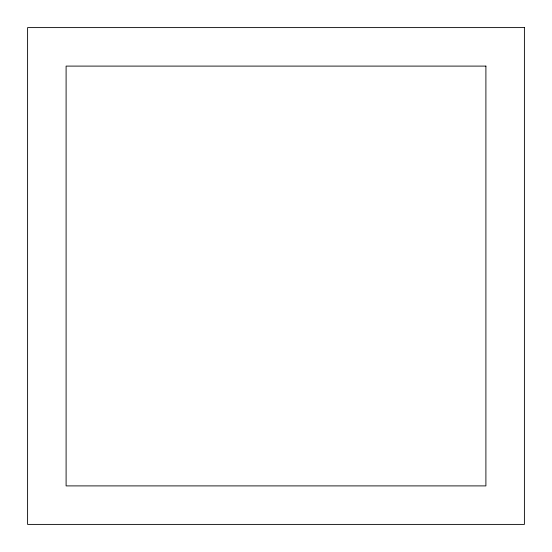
<?xml version="1.0" encoding="UTF-8"?>
<svg xmlns="http://www.w3.org/2000/svg" width="552" height="552" viewBox="0 0 552 552"><rect width="100%" height="100%" fill="white"/><g stroke="black" fill="none" stroke-linecap="round" stroke-linejoin="round"><path stroke-width="0.83" d="M524.4 27.6L27.6 27.6L27.6 524.4L524.4 524.4L524.4 27.6M485.898 66.102L66.102 66.102L66.102 485.898L485.898 485.898L485.898 66.102"/></g></svg>
